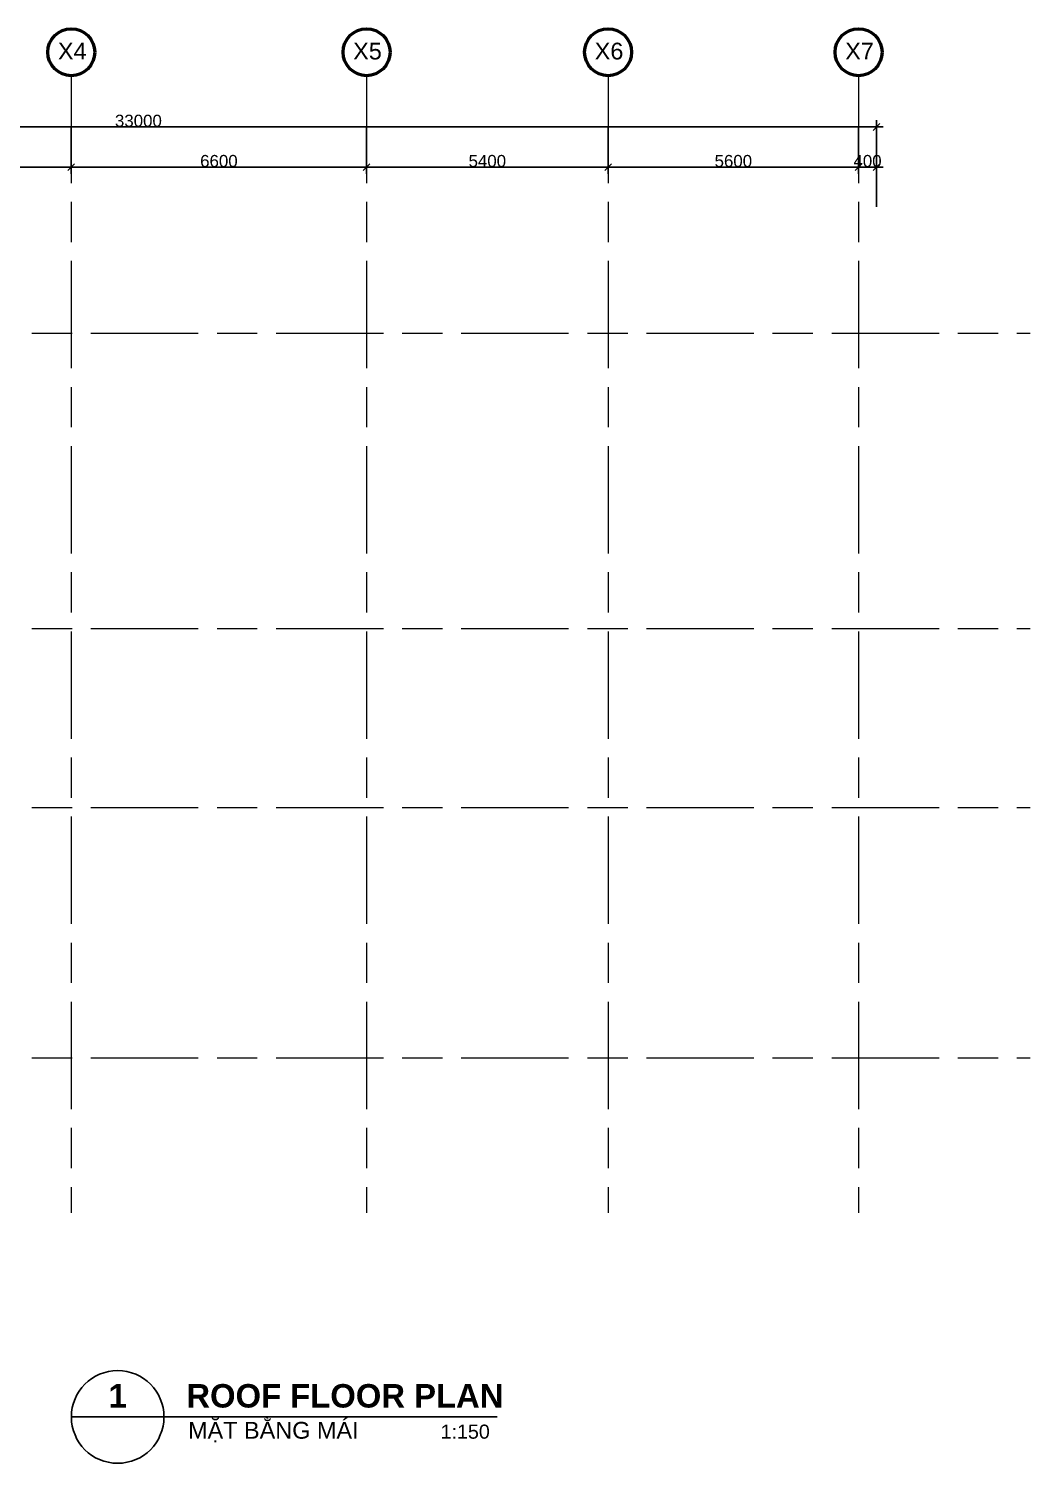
# Model space of a CAD drawing. Header units: millimetres. Extents: x -76261 to 649593, y -304265 to 60256.
# Drawn here: x 265747 to 288139, y -25260 to 6805 of the extents above; entities that cross this region are included whole.
import ezdxf
from ezdxf.enums import TextEntityAlignment as Align

# ---------------------------------------------------------------- set-up
doc = ezdxf.new("R2010")
doc.units = ezdxf.units.MM
doc.header["$LTSCALE"] = 2000
doc.header["$MEASUREMENT"] = 0
doc.header["$PDMODE"] = 32
doc.header["$PDSIZE"] = 0.15
doc.linetypes.add('Centre', pattern=[6.9, 4, -0.7, 1.5, -0.7])
doc.layers.get('0').update_dxf_attribs({"linetype": 'CONTINUOUS'})
doc.layers.get('DEFPOINTS').update_dxf_attribs({"color": 171, "linetype": 'CONTINUOUS'})
for name, color, linetype, lineweight in [('A-ANNO-DIMS', 1, 'CONTINUOUS', 15), ('S-GRID', 14, 'CONTINUOUS', 15), ('S-GRID-IDEN', 1, 'CONTINUOUS', 50)]:
    doc.layers.add(name, color=color, linetype=linetype, lineweight=lineweight)
doc.styles.add('Arial', font='arial.ttf', dxfattribs={"height": 1.6})
doc.styles.add('Arial_1', font='arial.ttf', dxfattribs={"height": 270})
doc.styles.add('ISo a2 dam', font='arialbd.ttf')
doc.styles.add('iso a2 thuong', font='arial.ttf')
doc.dimstyles.new('AD1', dxfattribs={"dimscale": 304.8, "dimtxt": 275.470038, "dimasz": 0.492126, "dimexe": 0.492126, "dimexo": 0.0625, "dimgap": 0, "dimtad": 1, "dimdec": 0, "dimzin": 0, "dimdsep": 46, "dimtxsty": 'Arial_1', "dimblk1": 'OBLIQUE', "dimblk2": 'OBLIQUE', "dimsah": 1, "dimcen": 0.09, "dimdle": 0.492126, "dimazin": 0, "dimtfac": 1, "dimtdec": 4, "dimtix": 1, "dimtmove": 0, "dimatfit": 3, "dimfxl": 2.952756, "dimfxlon": 1, "dimtvp": 1, "dimtolj": 1, "dimtzin": 0, "dimarcsym": 2})

# ---------------------------------------------------------------- blocks, each defined once
blk = doc.blocks.new('*U92')
for p, q in [((345, 0), (-345, 0)), ((2829, 0), (344, 0))]:
    blk.add_line(p, q)
blk.add_circle((0, 0), 345)
at = {"style": 'ISo a2 dam'}
blk.add_attdef('DET#', text='', height=175, dxfattribs=at).set_placement((0, 70), align=Align.CENTER)
for tag, p, height, style in [('DETAIL_TITLE', (436, 70), 175, 'ISo a2 dam'), ('VIET', (436, -162), 125, 'iso a2 thuong'), ('SCALE', (2545, -162), 105, 'iso a2 thuong')]:
    blk.add_attdef(tag, p, '', height=height, dxfattribs=dict(style=style))
blk = doc.blocks.new('Grid - M_Grid Head - Circle-195263-ROOF FLOOR PLAN')
at = {"layer": 'S-GRID-IDEN'}
blk.add_circle((0, 0), 3.5, dxfattribs=at)
blk = doc.blocks.new('_Oblique')
at = {"color": 0, "linetype": 'ByBlock', "lineweight": -2}
blk.add_line((-0.5, -0.5), (0.5, 0.5), dxfattribs=at)
blk = doc.blocks.new('*D1098')
at = {"layer": 'A-ANNO-DIMS', "color": 0, "lineweight": -2, "transparency": 16777216}
for p, q in [((260700, 4589), (260700, 3558)), ((266700, 4589), (266700, 3558)), ((260550, 3708), (266850, 3708))]:
    blk.add_line(p, q, dxfattribs=at)
at = {"layer": 'DEFPOINTS', "color": 0, "transparency": 16777216}
for p in [(260700, 4608), (266700, 4608), (266700, 3708)]:
    blk.add_point(p, dxfattribs=at)
at = {"layer": 'A-ANNO-DIMS', "color": 0, "lineweight": -2, "transparency": 16777216, "xscale": 150, "yscale": 150, "zscale": 150, "rotation": 180}
blk.add_blockref('_Oblique', (260700, 3708), dxfattribs=at)
at = {"layer": 'A-ANNO-DIMS', "color": 0, "lineweight": -2, "transparency": 16777216, "xscale": 150, "yscale": 150, "zscale": 150}
blk.add_blockref('_Oblique', (266700, 3708), dxfattribs=at)
at = {"layer": 'A-ANNO-DIMS', "color": 0, "transparency": 16777216, "insert": (263700, 3846), "char_height": 270, "width": 996.78, "attachment_point": 5, "style": 'Arial_1'}
blk.add_mtext('\\A1;6000', dxfattribs=at)
blk = doc.blocks.new('*D1099')
at = {"layer": 'A-ANNO-DIMS', "color": 0, "lineweight": -2, "transparency": 16777216}
for p, q in [((266700, 4589), (266700, 3558)), ((273300, 4589), (273300, 3558)), ((266550, 3708), (273450, 3708))]:
    blk.add_line(p, q, dxfattribs=at)
at = {"layer": 'DEFPOINTS', "color": 0, "transparency": 16777216}
for p in [(266700, 4608), (273300, 4608), (273300, 3708)]:
    blk.add_point(p, dxfattribs=at)
at = {"layer": 'A-ANNO-DIMS', "color": 0, "lineweight": -2, "transparency": 16777216, "xscale": 150, "yscale": 150, "zscale": 150, "rotation": 180}
blk.add_blockref('_Oblique', (266700, 3708), dxfattribs=at)
at = {"layer": 'A-ANNO-DIMS', "color": 0, "lineweight": -2, "transparency": 16777216, "xscale": 150, "yscale": 150, "zscale": 150}
blk.add_blockref('_Oblique', (273300, 3708), dxfattribs=at)
at = {"layer": 'A-ANNO-DIMS', "color": 0, "transparency": 16777216, "insert": (270000, 3846), "char_height": 270, "width": 996.78, "attachment_point": 5, "style": 'Arial_1'}
blk.add_mtext('\\A1;6600', dxfattribs=at)
blk = doc.blocks.new('*D1100')
at = {"layer": 'A-ANNO-DIMS', "color": 0, "lineweight": -2, "transparency": 16777216}
for p, q in [((273300, 4589), (273300, 3558)), ((278700, 4589), (278700, 3558)), ((273150, 3708), (278850, 3708))]:
    blk.add_line(p, q, dxfattribs=at)
at = {"layer": 'DEFPOINTS', "color": 0, "transparency": 16777216}
for p in [(273300, 4608), (278700, 4608), (278700, 3708)]:
    blk.add_point(p, dxfattribs=at)
at = {"layer": 'A-ANNO-DIMS', "color": 0, "lineweight": -2, "transparency": 16777216, "xscale": 150, "yscale": 150, "zscale": 150, "rotation": 180}
blk.add_blockref('_Oblique', (273300, 3708), dxfattribs=at)
at = {"layer": 'A-ANNO-DIMS', "color": 0, "lineweight": -2, "transparency": 16777216, "xscale": 150, "yscale": 150, "zscale": 150}
blk.add_blockref('_Oblique', (278700, 3708), dxfattribs=at)
at = {"layer": 'A-ANNO-DIMS', "color": 0, "transparency": 16777216, "insert": (276000, 3846), "char_height": 270, "width": 996.78, "attachment_point": 5, "style": 'Arial_1'}
blk.add_mtext('\\A1;5400', dxfattribs=at)
blk = doc.blocks.new('*D1101')
at = {"layer": 'A-ANNO-DIMS', "color": 0, "lineweight": -2, "transparency": 16777216}
for p, q in [((278700, 4589), (278700, 3558)), ((284300, 4589), (284300, 3558)), ((278550, 3708), (284450, 3708))]:
    blk.add_line(p, q, dxfattribs=at)
at = {"layer": 'DEFPOINTS', "color": 0, "transparency": 16777216}
for p in [(278700, 4608), (284300, 4608), (284300, 3708)]:
    blk.add_point(p, dxfattribs=at)
at = {"layer": 'A-ANNO-DIMS', "color": 0, "lineweight": -2, "transparency": 16777216, "xscale": 150, "yscale": 150, "zscale": 150, "rotation": 180}
blk.add_blockref('_Oblique', (278700, 3708), dxfattribs=at)
at = {"layer": 'A-ANNO-DIMS', "color": 0, "lineweight": -2, "transparency": 16777216, "xscale": 150, "yscale": 150, "zscale": 150}
blk.add_blockref('_Oblique', (284300, 3708), dxfattribs=at)
at = {"layer": 'A-ANNO-DIMS', "color": 0, "transparency": 16777216, "insert": (281500, 3846), "char_height": 270, "width": 996.78, "attachment_point": 5, "style": 'Arial_1'}
blk.add_mtext('\\A1;5600', dxfattribs=at)
blk = doc.blocks.new('*D1102')
at = {"layer": 'A-ANNO-DIMS', "color": 0, "lineweight": -2, "transparency": 16777216}
for p, q in [((284300, 4589), (284300, 3558)), ((284700, 2827), (284700, 3858)), ((284300, 3708), (284150, 3708)), ((284300, 3708), (284700, 3708)), ((284700, 3708), (284850, 3708))]:
    blk.add_line(p, q, dxfattribs=at)
at = {"layer": 'DEFPOINTS', "color": 0, "transparency": 16777216}
for p in [(284300, 4608), (284700, 3708), (284700, 2808)]:
    blk.add_point(p, dxfattribs=at)
at = {"layer": 'A-ANNO-DIMS', "color": 0, "lineweight": -2, "transparency": 16777216, "xscale": 150, "yscale": 150, "zscale": 150}
blk.add_blockref('_Oblique', (284300, 3708), dxfattribs=at)
at = {"layer": 'A-ANNO-DIMS', "color": 0, "lineweight": -2, "transparency": 16777216, "xscale": 150, "yscale": 150, "zscale": 150, "rotation": 180}
blk.add_blockref('_Oblique', (284700, 3708), dxfattribs=at)
at = {"layer": 'A-ANNO-DIMS', "color": 0, "transparency": 16777216, "insert": (284500, 3846), "char_height": 270, "width": 747.58, "attachment_point": 5, "style": 'Arial_1'}
blk.add_mtext('\\A1;400', dxfattribs=at)
blk = doc.blocks.new('*D1103')
at = {"layer": 'A-ANNO-DIMS', "color": 0, "lineweight": -2, "transparency": 16777216}
for p, q in [((251550, 4608), (284850, 4608)), ((251700, 3727), (251700, 4758)), ((284700, 3727), (284700, 4758))]:
    blk.add_line(p, q, dxfattribs=at)
at = {"layer": 'DEFPOINTS', "color": 0, "transparency": 16777216}
for p in [(284700, 4608), (251700, 3708), (284700, 3708)]:
    blk.add_point(p, dxfattribs=at)
at = {"layer": 'A-ANNO-DIMS', "color": 0, "lineweight": -2, "transparency": 16777216, "xscale": 150, "yscale": 150, "zscale": 150, "rotation": 180}
blk.add_blockref('_Oblique', (251700, 4608), dxfattribs=at)
at = {"layer": 'A-ANNO-DIMS', "color": 0, "lineweight": -2, "transparency": 16777216, "xscale": 150, "yscale": 150, "zscale": 150}
blk.add_blockref('_Oblique', (284700, 4608), dxfattribs=at)
at = {"layer": 'A-ANNO-DIMS', "color": 0, "transparency": 16777216, "insert": (268200, 4746), "char_height": 270, "width": 1245.97, "attachment_point": 5, "style": 'Arial_1'}
blk.add_mtext('\\A1;33000', dxfattribs=at)
blk = doc.blocks.new('Xrexf_Office')
at = {"layer": 'S-GRID', "linetype": 'Centre', "ltscale": 0.3}
for p, q in [((266700, 5755.1), (266700, -19664.8)), ((273300, 5755.1), (273300, -19664.8)), ((278700, 5755.1), (278700, -19664.8)), ((284300, 5755.1), (284300, -19664.8)), ((246438.5, 0), (288139, 0)), ((246438.5, -6600), (288139, -6600)), ((246438.5, -10600), (288139, -10600)), ((246438.5, -16200), (288139, -16200))]:
    blk.add_line(p, q, dxfattribs=at)
ref = blk.add_blockref('*U92', (267736.7, -24224.3), dxfattribs=dict(xscale=3, yscale=3, zscale=3))
ref.add_attrib('VIET', 'MẶT BẰNG MÁI', (269310.1, -24710.1), dxfattribs={"height": 375, "style": 'iso a2 thuong'})
ref.add_attrib('DETAIL_TITLE', 'ROOF FLOOR PLAN', (269271.7, -24014.3), dxfattribs={"height": 525, "style": 'ISo a2 dam'})
ref.add_attrib('SCALE', '1:150', (274954.9, -24710.1), dxfattribs={"height": 315, "style": 'iso a2 thuong'})
ref.add_attrib('DET#', '1', dxfattribs={"height": 525, "style": 'ISo a2 dam'}).set_placement((267736.7, -24014.3), align=Align.CENTER)
at = {"layer": 'S-GRID-IDEN', "xscale": 149.9999999999999, "yscale": 149.9999999999999, "zscale": 149.9999999999999, "rotation": 180}
for p in [(266700, 6280.1), (273300, 6280.1), (278700, 6280.1), (284300, 6280.1)]:
    blk.add_blockref('Grid - M_Grid Head - Circle-195263-ROOF FLOOR PLAN', p, dxfattribs=at)
at = {"layer": 'S-GRID-IDEN', "char_height": 375, "width": 769.62, "attachment_point": 1, "style": 'Arial'}
for s, insert in [('X4', (266401.1, 6492.2)), ('X5', (273001.1, 6492.2)), ('X6', (278401.1, 6492.2)), ('X7', (284001.1, 6492.2))]:
    blk.add_mtext(s, dxfattribs=dict(at, insert=insert))
at = {"layer": 'A-ANNO-DIMS'}
for base, p1, p2, override, picture, middle in [((284700, 4608.4), (251700, 3708.4), (284700, 3708.4), {"dimpost": '<>', "dimfxl": 33000}, '*D1103', (268200, 4746.4)), ((266700, 3708.4), (260700, 4608.4), (266700, 4608.4), {"dimpost": '<>', "dimfxl": 6000}, '*D1098', (263700, 3846.3)), ((273300, 3708.4), (266700, 4608.4), (273300, 4608.4), {"dimpost": '<>', "dimfxl": 6600}, '*D1099', (270000, 3846.3)), ((278700, 3708.4), (273300, 4608.4), (278700, 4608.4), {"dimpost": '<>', "dimfxl": 5400}, '*D1100', (276000, 3846.3)), ((284300, 3708.4), (278700, 4608.4), (284300, 4608.4), {"dimpost": '<>', "dimfxl": 5600}, '*D1101', (281500, 3846.3)), ((284700, 3708.4), (284300, 4608.4), (284700, 2808.4), {"dimpost": '<>', "dimfxl": 1843.908891}, '*D1102', (284500, 3846.3))]:
    dim = blk.add_linear_dim(base=base, p1=p1, p2=p2, dimstyle='AD1', override=override, dxfattribs=at)
    dim.commit()
    dim.dimension.update_dxf_attribs({"geometry": picture, "text_midpoint": middle})

msp = doc.modelspace()

# ---------------------------------------------------------------- block references
at = {"linetype": 'ByBlock'}
msp.add_blockref('Xrexf_Office', (0, 0), dxfattribs=at)

doc.saveas('drawing.dxf')
